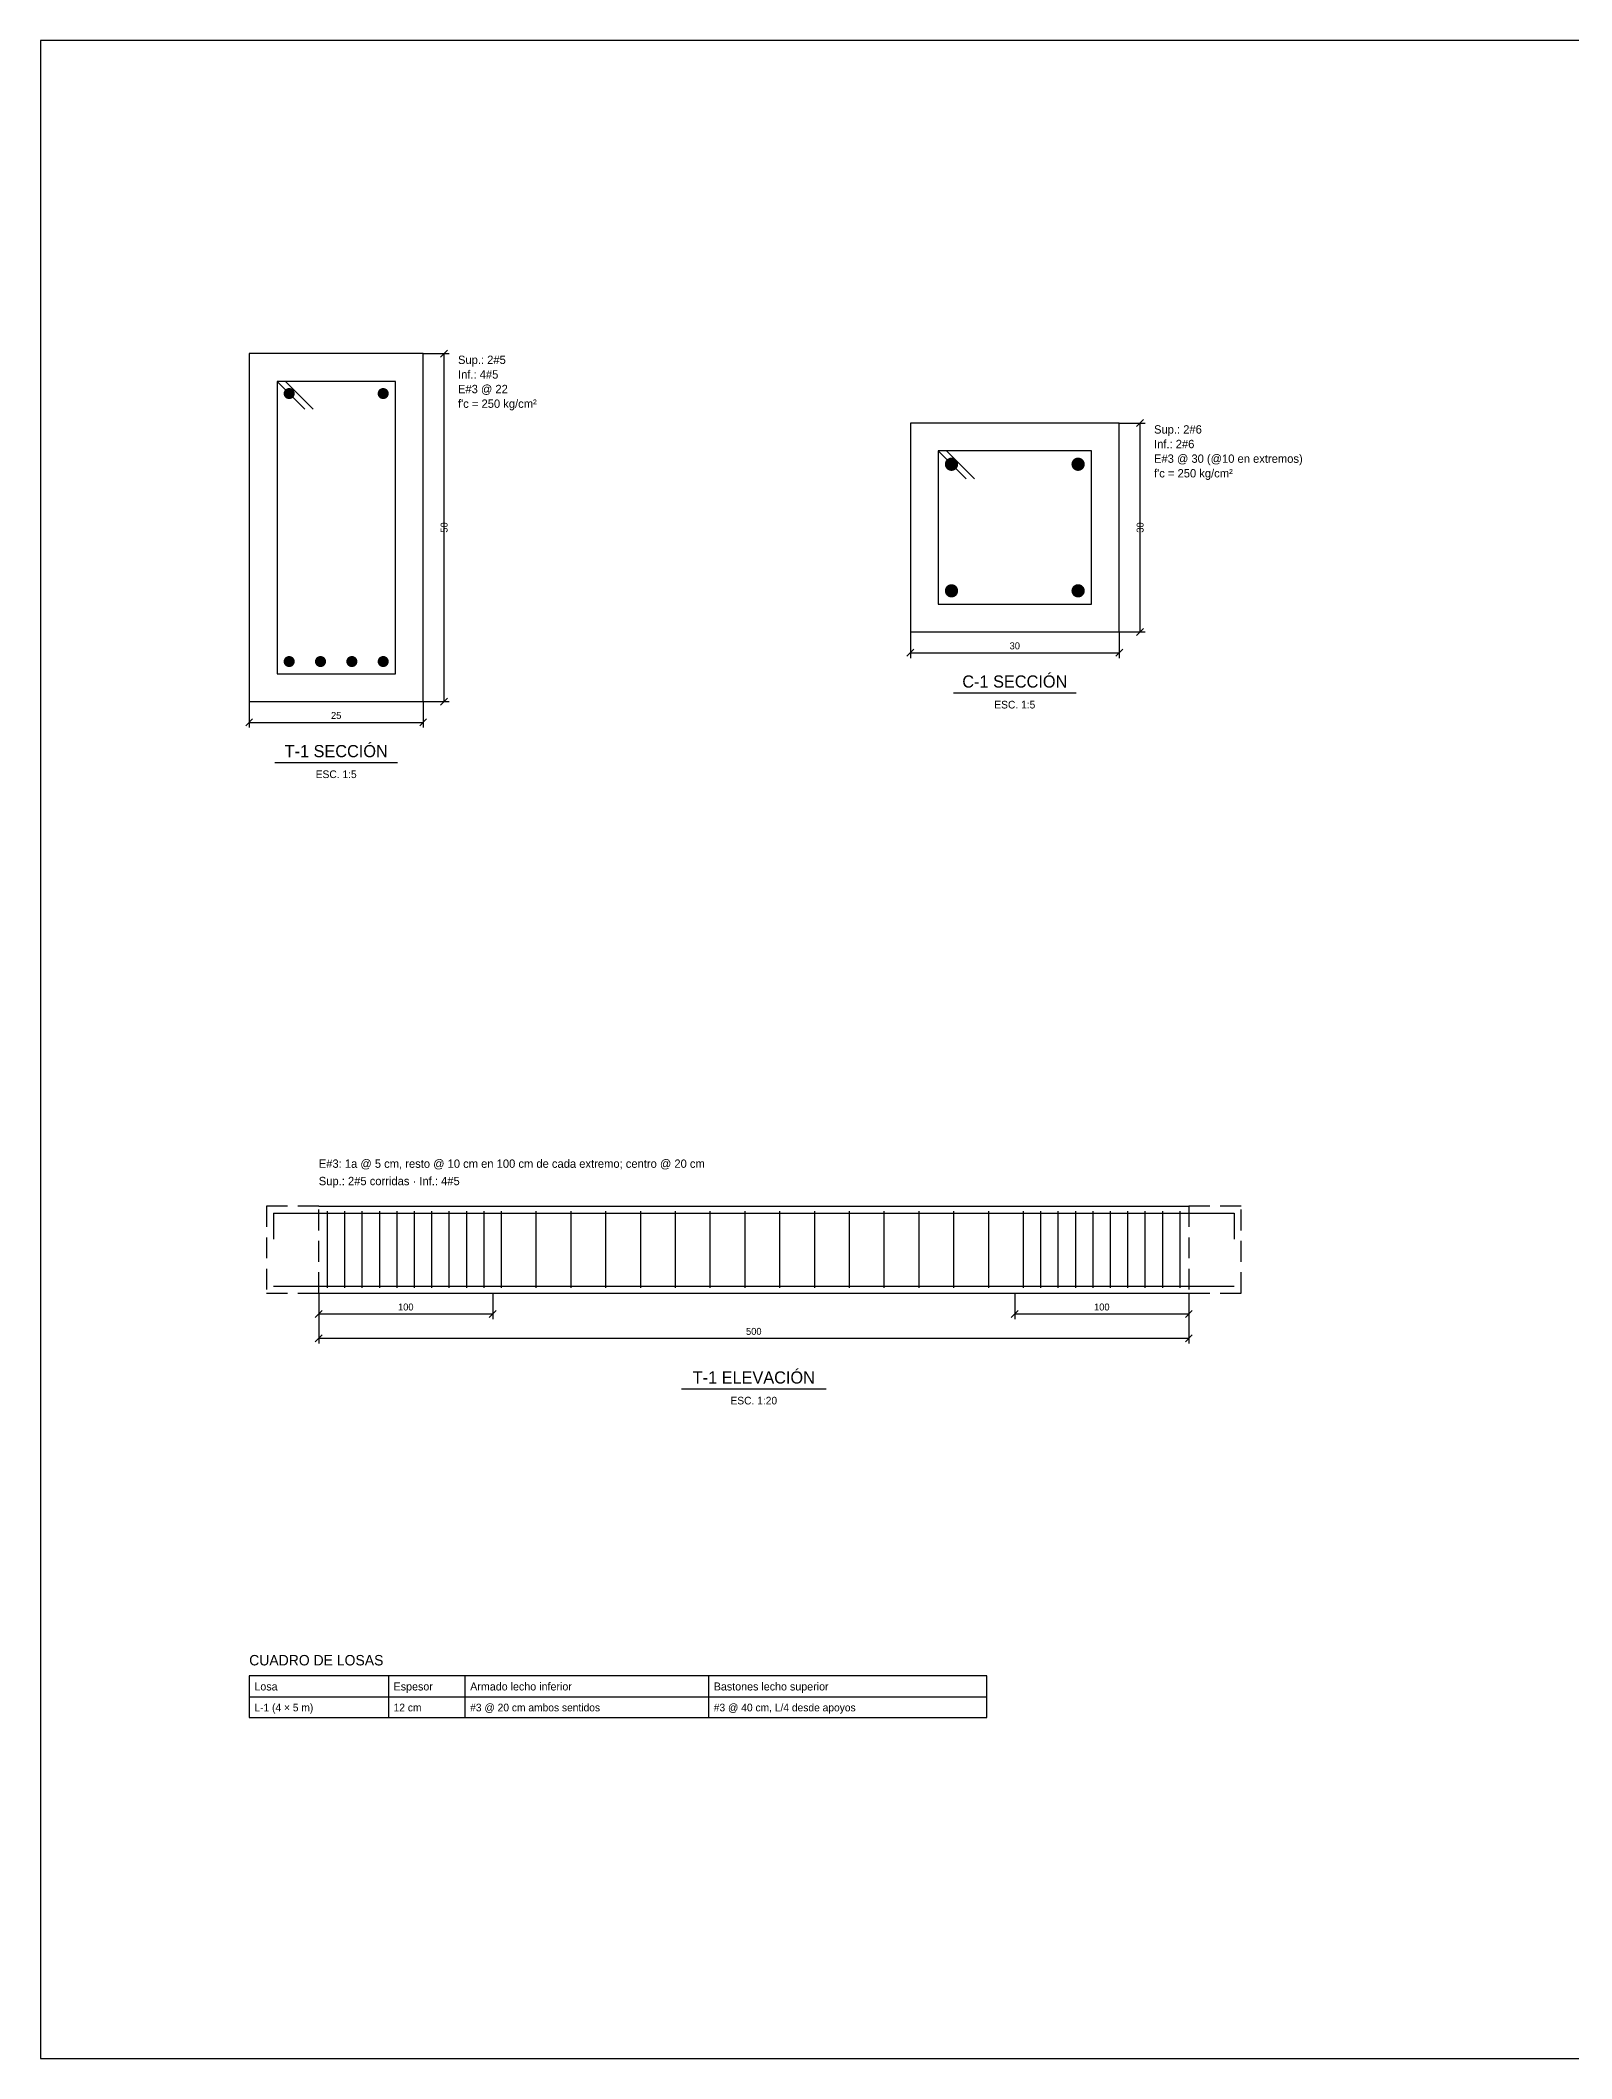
# Model space of a CAD drawing. Header units: millimetres. Extents: x 10 to 890, y 10 to 590.
# Drawn here: x 10 to 450, y 10 to 590 of the extents above; entities that cross this region are included whole.
import ezdxf
from ezdxf.enums import TextEntityAlignment as Align

# ---------------------------------------------------------------- set-up
doc = ezdxf.new("R2010")
doc.units = ezdxf.units.MM
doc.linetypes.add('DASHED', pattern=[9, 6, -3])
for name, color, linetype in [('ACERO', 1, 'CONTINUOUS'), ('CONCRETO', 7, 'CONTINUOUS'), ('COTAS', 3, 'CONTINUOUS'), ('ESTRIBOS', 6, 'CONTINUOUS'), ('MARCO', 7, 'CONTINUOUS'), ('OCULTO', 8, 'DASHED'), ('TEXTO', 7, 'CONTINUOUS')]:
    doc.layers.add(name, color=color, linetype=linetype)

msp = doc.modelspace()

# ---------------------------------------------------------------- linework, layer by layer
at = {"layer": 'ACERO'}
for p, q in [((77, 253), (353, 253)), ((77, 253), (77, 245.5)), ((353, 253), (353, 245.5)), ((77, 232), (353, 232))]:
    msp.add_line(p, q, dxfattribs=at)
for points, const_width in [([(80.7, 488.506, 1), (82.288, 488.506, 1)], 1.588), ([(107.712, 488.506, 1), (109.3, 488.506, 1)], 1.588), ([(270.858, 468.189, 1), (272.764, 468.189, 1)], 1.905), ([(307.236, 468.189, 1), (309.142, 468.189, 1)], 1.905), ([(270.858, 431.811, 1), (272.764, 431.811, 1)], 1.905), ([(307.236, 431.811, 1), (309.142, 431.811, 1)], 1.905), ([(80.7, 411.494, 1), (82.288, 411.494, 1)], 1.588), ([(89.704, 411.494, 1), (91.292, 411.494, 1)], 1.588), ([(98.708, 411.494, 1), (100.296, 411.494, 1)], 1.588), ([(107.712, 411.494, 1), (109.3, 411.494, 1)], 1.588)]:
    msp.add_lwpolyline(points, format="xyb", close=True, dxfattribs=dict(at, const_width=const_width))
at = {"layer": 'CONCRETO'}
for p, q in [((120, 500), (70, 500)), ((70, 500), (70, 400)), ((120, 400), (120, 500)), ((320, 480), (260, 480)), ((260, 480), (260, 420)), ((320, 420), (320, 480)), ((260, 420), (320, 420)), ((70, 400), (120, 400)), ((90, 255), (340, 255)), ((90, 230), (340, 230))]:
    msp.add_line(p, q, dxfattribs=at)
at = {"layer": 'COTAS'}
for p, q in [((120, 500), (127.5, 500)), ((125, 499), (127, 501)), ((126, 400), (126, 500)), ((320, 480), (327.5, 480)), ((325, 479), (327, 481)), ((326, 420), (326, 480)), ((260, 420), (260, 412.5)), ((320, 420), (320, 412.5)), ((320, 420), (327.5, 420)), ((325, 419), (327, 421)), ((259, 413), (261, 415)), ((260, 414), (320, 414)), ((319, 413), (321, 415)), ((125, 399), (127, 401)), ((69, 393), (71, 395)), ((70, 400), (70, 392.5)), ((119, 393), (121, 395)), ((120, 400), (120, 392.5)), ((120, 400), (127.5, 400)), ((70, 394), (120, 394)), ((90, 230), (90, 222.5)), ((90, 230), (90, 215.5)), ((140, 230), (140, 222.5)), ((290, 230), (290, 222.5)), ((340, 230), (340, 222.5)), ((340, 230), (340, 215.5)), ((89, 223), (91, 225)), ((90, 224), (140, 224)), ((139, 223), (141, 225)), ((289, 223), (291, 225)), ((290, 224), (340, 224)), ((339, 223), (341, 225)), ((89, 216), (91, 218)), ((90, 217), (340, 217)), ((339, 216), (341, 218))]:
    msp.add_line(p, q, dxfattribs=at)
at = {"layer": 'ESTRIBOS'}
for p, q in [((112, 492), (78, 492)), ((78, 492), (78, 408)), ((78, 492), (86, 484)), ((80.4, 492), (88.4, 484)), ((112, 408), (112, 492)), ((312, 472), (268, 472)), ((268, 472), (268, 428)), ((268, 472), (276, 464)), ((270.4, 472), (278.4, 464)), ((312, 428), (312, 472)), ((268, 428), (312, 428)), ((78, 408), (112, 408)), ((92.5, 231.5), (92.5, 253.5)), ((97.5, 231.5), (97.5, 253.5)), ((102.5, 231.5), (102.5, 253.5)), ((107.5, 231.5), (107.5, 253.5)), ((112.5, 231.5), (112.5, 253.5)), ((117.5, 231.5), (117.5, 253.5)), ((122.5, 231.5), (122.5, 253.5)), ((127.5, 231.5), (127.5, 253.5)), ((132.5, 231.5), (132.5, 253.5)), ((137.5, 231.5), (137.5, 253.5)), ((142.5, 231.5), (142.5, 253.5)), ((152.5, 231.5), (152.5, 253.5)), ((162.5, 231.5), (162.5, 253.5)), ((172.5, 231.5), (172.5, 253.5)), ((182.5, 231.5), (182.5, 253.5)), ((192.5, 231.5), (192.5, 253.5)), ((202.5, 231.5), (202.5, 253.5)), ((212.5, 231.5), (212.5, 253.5)), ((222.5, 231.5), (222.5, 253.5)), ((232.5, 231.5), (232.5, 253.5)), ((242.5, 231.5), (242.5, 253.5)), ((252.5, 231.5), (252.5, 253.5)), ((262.5, 231.5), (262.5, 253.5)), ((272.5, 231.5), (272.5, 253.5)), ((282.5, 231.5), (282.5, 253.5)), ((292.5, 231.5), (292.5, 253.5)), ((297.5, 231.5), (297.5, 253.5)), ((302.5, 231.5), (302.5, 253.5)), ((307.5, 231.5), (307.5, 253.5)), ((312.5, 231.5), (312.5, 253.5)), ((317.5, 231.5), (317.5, 253.5)), ((322.5, 231.5), (322.5, 253.5)), ((327.5, 231.5), (327.5, 253.5)), ((332.5, 231.5), (332.5, 253.5)), ((337.5, 231.5), (337.5, 253.5))]:
    msp.add_line(p, q, dxfattribs=at)
at = {"layer": 'MARCO'}
for p, q in [((890, 590), (10, 590)), ((10, 590), (10, 10)), ((10, 10), (890, 10))]:
    msp.add_line(p, q, dxfattribs=at)
at = {"layer": 'OCULTO'}
for p, q in [((90, 255), (75, 255)), ((75, 255), (75, 230)), ((90, 230), (90, 255)), ((355, 255), (340, 255)), ((340, 255), (340, 230)), ((355, 230), (355, 255)), ((75, 230), (90, 230)), ((340, 230), (355, 230))]:
    msp.add_line(p, q, dxfattribs=at)
at = {"layer": 'TEXTO'}
for p, q in [((272.4, 402.5), (307.6, 402.5)), ((77.4, 382.5), (112.6, 382.5)), ((194.2, 202.5), (235.8, 202.5)), ((282, 120), (70, 120)), ((70, 120), (70, 108)), ((110, 120), (110, 108)), ((132, 120), (132, 108)), ((202, 120), (202, 108)), ((282, 108), (282, 120)), ((70, 114), (282, 114)), ((70, 108), (282, 108))]:
    msp.add_line(p, q, dxfattribs=at)

# ---------------------------------------------------------------- texts
at = {"layer": 'COTAS'}
for s, p in [('50', (127, 450)), ('30', (327, 450))]:
    msp.add_text(s, height=2, rotation=90, dxfattribs=at).set_placement(p, align=Align.CENTER)
for s, p in [('30', (290, 415)), ('25', (95, 395)), ('100', (115, 225)), ('100', (315, 225)), ('500', (215, 218))]:
    msp.add_text(s, height=2, dxfattribs=at).set_placement(p, align=Align.CENTER)
at = {"layer": 'TEXTO'}
for s, height, p in [('Sup.: 2#5', 2.4, (130, 497)), ('Inf.: 4#5', 2.4, (130, 492.8)), ('E#3 @ 22', 2.4, (130, 488.6)), ("f'c = 250 kg/cm²", 2.4, (130, 484.4)), ('Sup.: 2#6', 2.4, (330, 477)), ('E#3 @ 30 (@10 en extremos)', 2.4, (330, 468.6)), ('Inf.: 2#6', 2.4, (330, 472.8)), ("f'c = 250 kg/cm²", 2.4, (330, 464.4)), ('E#3: 1a @ 5 cm, resto @ 10 cm en 100 cm de cada extremo; centro @ 20 cm', 2.4, (90, 266)), ('Sup.: 2#5 corridas · Inf.: 4#5', 2.4, (90, 261)), ('CUADRO DE LOSAS', 3, (70, 123)), ('Losa', 2.3, (71.5, 115.8)), ('Espesor', 2.3, (111.5, 115.8)), ('Armado lecho inferior', 2.3, (133.5, 115.8)), ('Bastones lecho superior', 2.3, (203.5, 115.8)), ('L-1 (4 × 5 m)', 2.2, (71.5, 109.8)), ('12 cm', 2.2, (111.5, 109.8)), ('#3 @ 20 cm ambos sentidos', 2.2, (133.5, 109.8)), ('#3 @ 40 cm, L/4 desde apoyos', 2.2, (203.5, 109.8))]:
    msp.add_text(s, height=height, dxfattribs=at).set_placement(p)
for s, height, p in [('C-1 SECCIÓN', 3.5, (290, 404)), ('ESC. 1:5', 2.2, (290, 398)), ('T-1 SECCIÓN', 3.5, (95, 384)), ('ESC. 1:5', 2.2, (95, 378)), ('T-1 ELEVACIÓN', 3.5, (215, 204)), ('ESC. 1:20', 2.2, (215, 198))]:
    msp.add_text(s, height=height, dxfattribs=at).set_placement(p, align=Align.CENTER)

doc.saveas('drawing.dxf')
